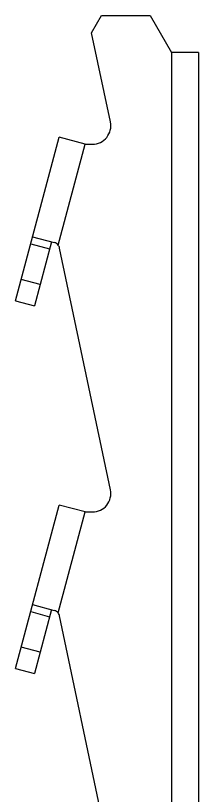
# Model space of a CAD drawing. Header units: millimetres. Extents: x -481 to 1861, y 1168 to 1418.
# Drawn here: x -480.8 to -456, y 1312.2 to 1418.2 of the extents above; entities that cross this region are included whole.
import ezdxf

# ---------------------------------------------------------------- set-up
doc = ezdxf.new("R2010")
doc.units = ezdxf.units.MM

msp = doc.modelspace()

# ---------------------------------------------------------------- linework, layer by layer
at = {"color": 7, "linetype": 'Continuous', "lineweight": 25}
for p, q in [((-470.47, 1415.88), (-469.13, 1418.2)), ((-469.13, 1418.2), (-462.5, 1418.2)), ((-462.5, 1418.2), (-459.61, 1413.2)), ((-467.92, 1403.75), (-470.47, 1415.88)), ((-459.61, 1413.2), (-459.61, 1173.2)), ((-455.96, 1413.2), (-459.61, 1413.2)), ((-455.96, 1413.2), (-455.96, 1173.2)), ((-480.8, 1379.44), (-474.89, 1401.67)), ((-471.36, 1400.73), (-474.89, 1401.67)), ((-475.02, 1387), (-471.36, 1400.73)), ((-471.36, 1400.73), (-470.36, 1400.73)), ((-478.49, 1388.14), (-475.56, 1387.36)), ((-478.75, 1387.18), (-476.19, 1386.49)), ((-475.93, 1387.46), (-478.24, 1378.76)), ((-467.92, 1353.75), (-474.84, 1386.6)), ((-477.47, 1381.66), (-480.03, 1382.34)), ((-480.8, 1379.44), (-478.24, 1378.76)), ((-480.8, 1329.44), (-474.89, 1351.67)), ((-471.36, 1350.73), (-474.89, 1351.67)), ((-475.02, 1337), (-471.36, 1350.73)), ((-471.36, 1350.73), (-470.36, 1350.73)), ((-478.49, 1338.14), (-475.56, 1337.36)), ((-478.75, 1337.18), (-476.19, 1336.49)), ((-475.93, 1337.46), (-478.24, 1328.76)), ((-467.92, 1303.75), (-474.84, 1336.6)), ((-477.47, 1331.66), (-480.03, 1332.34)), ((-480.8, 1329.44), (-478.24, 1328.76))]:
    msp.add_line(p, q, dxfattribs=at)
for centre, radius, start, end in [((-470.36, 1403.23), 2.5, 270, 11.8935), ((-475.81, 1386.4), 1, 11.8935, 37.1275), ((-470.36, 1353.23), 2.5, 270, 11.8935), ((-475.81, 1336.4), 1, 11.8935, 37.1275)]:
    msp.add_arc(centre, radius, start, end, dxfattribs=at)
for points in [[(-475.02, 1387), (-475.09, 1387.08), (-475.24, 1387.25), (-475.45, 1387.32), (-475.56, 1387.36)], [(-475.02, 1337), (-475.09, 1337.08), (-475.24, 1337.25), (-475.45, 1337.32), (-475.56, 1337.36)]]:
    msp.add_open_spline(points, degree=3, knots=[0, 0, 0, 0, 0.494426, 1, 1, 1, 1], dxfattribs=at)

doc.saveas('drawing.dxf')
